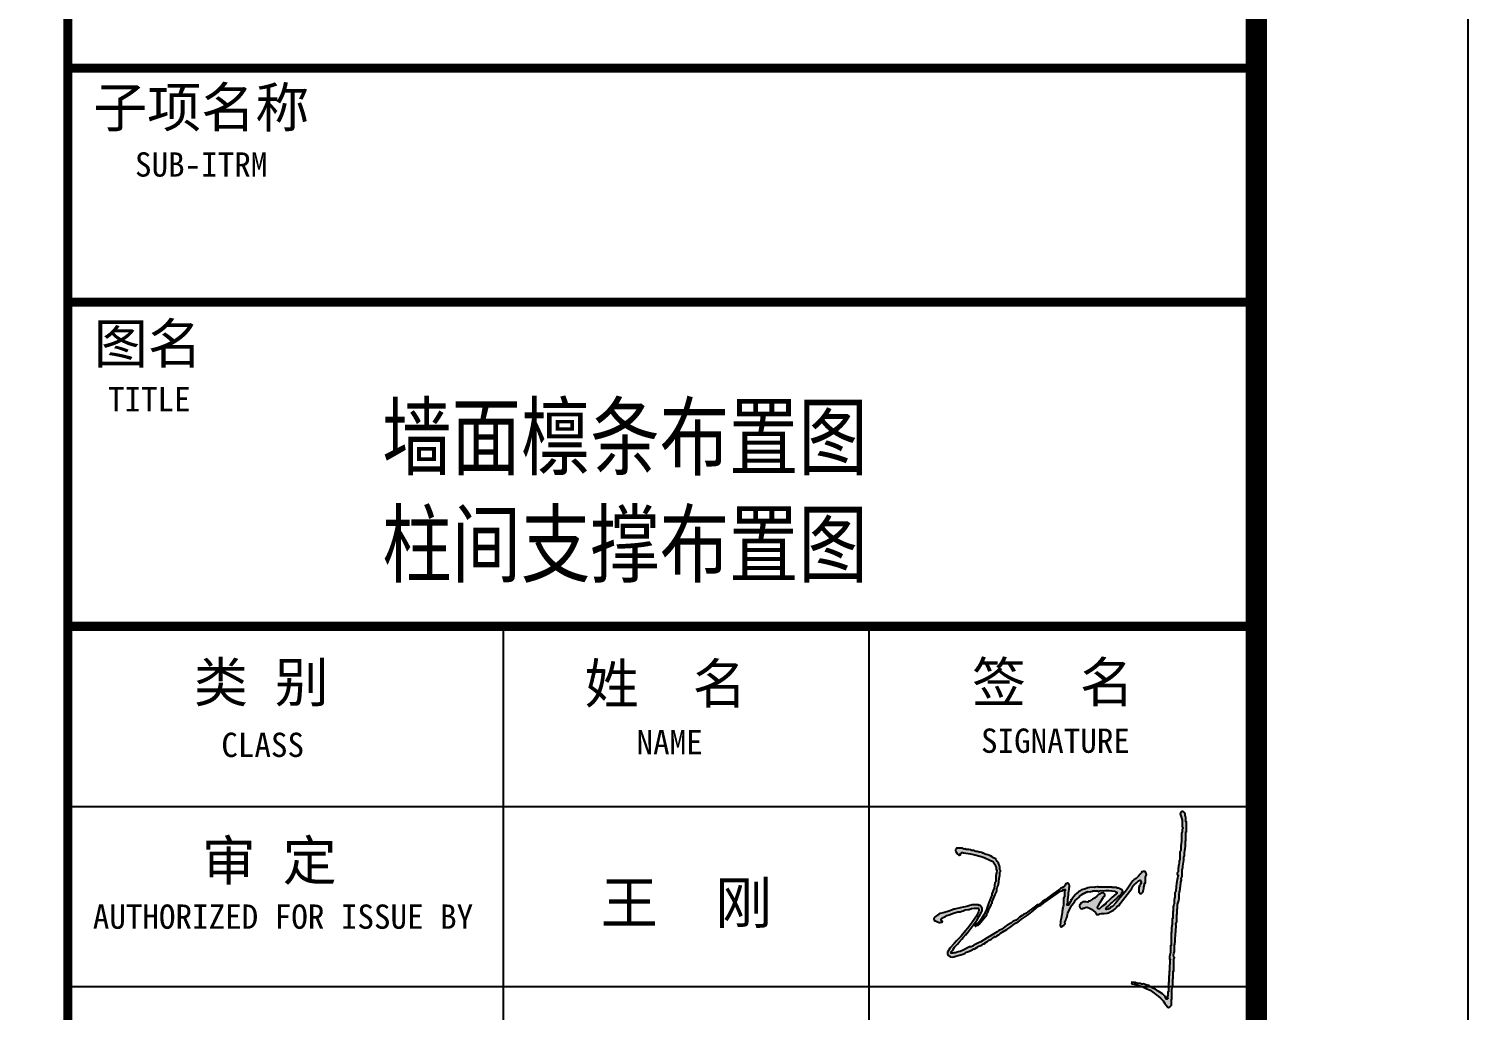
# Model space of a CAD drawing. Extents: x 32177600 to 32582346, y -189249 to 154687.
# Drawn here: x 32470949 to 32484537, y -159429 to -150162 of the extents above; entities that cross this region are included whole.
import ezdxf

# ---------------------------------------------------------------- set-up
doc = ezdxf.new("R2010")
doc.units = 0
doc.header["$LTSCALE"] = 1000
doc.header["$MEASUREMENT"] = 0
doc.layers.get('0').update_dxf_attribs({"linetype": 'CONTINUOUS'})
for name, color, linetype in [('PUB_TAB', 7, 'CONTINUOUS'), ('PUB_TEXT', 7, 'CONTINUOUS'), ('PUB_TITLE', 4, 'CONTINUOUS')]:
    doc.layers.add(name, color=color, linetype=linetype)
doc.styles.add('-宋体', font='', dxfattribs={"width": 0.8})
doc.styles.add('TQ', font='')
doc.styles.get('-宋体').set_extended_font_data('SimSun')
doc.styles.get('TQ').set_extended_font_data('SimSun')

# ---------------------------------------------------------------- blocks, each defined once
blk = doc.blocks.new('WG')
at = {"color": 247}
for points in [[(26645151, 433029), (26645155, 433027), (26645157, 433022), (26645155, 433018), (26645174, 433016), (26645183, 433014), (26645201, 433008), (26645241, 432996), (26645260, 432989), (26645299, 432972), (26645328, 432957), (26645342, 432948), (26645367, 432929), (26645384, 432917), (26645393, 432912), (26645409, 432899), (26645427, 432882), (26645435, 432873), (26645453, 432856), (26645467, 432831), (26645476, 432819), (26645495, 432797), (26645503, 432795), (26645509, 432796), (26645515, 432801), (26645521, 432807), (26645524, 432810), (26645530, 432816), (26645530, 432838), (26645530, 432850), (26645530, 432872), (26645532, 432872), (26645532, 432872), (26645534, 432872), (26645534, 432911), (26645534, 432930), (26645534, 432968), (26645537, 432981), (26645539, 432988), (26645542, 433001), (26645542, 433028), (26645542, 433041), (26645542, 433068), (26645544, 433068), (26645545, 433068), (26645547, 433068), (26645547, 433096), (26645547, 433111), (26645547, 433139), (26645548, 433139), (26645549, 433139), (26645551, 433139), (26645551, 433184), (26645551, 433206), (26645551, 433251), (26645557, 433257), (26645558, 433266), (26645553, 433272), (26645550, 433292), (26645551, 433304), (26645559, 433322), (26645559, 433349), (26645559, 433362), (26645559, 433389), (26645561, 433389), (26645562, 433389), (26645563, 433389), (26645563, 433394), (26645563, 433397), (26645563, 433402), (26645564, 433415), (26645565, 433422), (26645565, 433435), (26645569, 433488), (26645570, 433515), (26645574, 433568), (26645572, 433582), (26645573, 433590), (26645580, 433602), (26645580, 433632), (26645580, 433647), (26645580, 433677), (26645582, 433677), (26645582, 433677), (26645584, 433677), (26645584, 433697), (26645584, 433707), (26645584, 433727), (26645586, 433727), (26645587, 433727), (26645588, 433727), (26645588, 433743), (26645588, 433752), (26645588, 433768), (26645599, 433806), (26645602, 433825), (26645603, 433864), (26645606, 433884), (26645608, 433894), (26645611, 433914), (26645613, 433927), (26645614, 433934), (26645615, 433947), (26645619, 433967), (26645620, 433977), (26645624, 433997), (26645623, 434011), (26645624, 434019), (26645630, 434031), (26645630, 434056), (26645630, 434068), (26645630, 434093), (26645633, 434102), (26645635, 434106), (26645638, 434114), (26645638, 434136), (26645639, 434147), (26645645, 434168), (26645648, 434186), (26645648, 434196), (26645647, 434214), (26645653, 434228), (26645654, 434237), (26645653, 434252), (26645656, 434278), (26645658, 434292), (26645661, 434318), (26645662, 434325), (26645662, 434328), (26645663, 434335), (26645663, 434348), (26645663, 434355), (26645663, 434368), (26645665, 434368), (26645666, 434368), (26645667, 434368), (26645667, 434402), (26645667, 434418), (26645667, 434452), (26645669, 434452), (26645670, 434452), (26645672, 434452), (26645672, 434490), (26645672, 434509), (26645672, 434548), (26645670, 434548), (26645669, 434548), (26645667, 434548), (26645667, 434566), (26645667, 434575), (26645667, 434593), (26645664, 434598), (26645662, 434601), (26645659, 434606), (26645660, 434618), (26645658, 434624), (26645653, 434635), (26645645, 434642), (26645640, 434644), (26645630, 434646), (26645625, 434643), (26645623, 434642), (26645617, 434639), (26645614, 434630), (26645613, 434624), (26645615, 434614), (26645621, 434594), (26645624, 434584), (26645630, 434564), (26645630, 434539), (26645630, 434527), (26645630, 434502), (26645637, 434494), (26645637, 434485), (26645632, 434477), (26645632, 434462), (26645631, 434454), (26645626, 434439), (26645626, 434408), (26645626, 434392), (26645626, 434360), (26645622, 434345), (26645621, 434338), (26645617, 434323), (26645617, 434306), (26645617, 434298), (26645617, 434281), (26645614, 434274), (26645612, 434271), (26645609, 434264), (26645609, 434233), (26645609, 434217), (26645609, 434185), (26645604, 434176), (26645602, 434170), (26645603, 434160), (26645600, 434143), (26645598, 434135), (26645595, 434118), (26645594, 434114), (26645593, 434112), (26645592, 434108), (26645592, 434095), (26645592, 434089), (26645592, 434077), (26645585, 434067), (26645585, 434058), (26645590, 434048), (26645593, 434043), (26645593, 434039), (26645590, 434035), (26645587, 434015), (26645585, 434005), (26645582, 433985), (26645580, 433977), (26645579, 433973), (26645578, 433964), (26645575, 433941), (26645573, 433929), (26645570, 433906), (26645571, 433896), (26645570, 433889), (26645563, 433881), (26645563, 433862), (26645563, 433853), (26645563, 433835), (26645560, 433828), (26645558, 433825), (26645555, 433818), (26645555, 433802), (26645555, 433793), (26645555, 433777), (26645552, 433763), (26645550, 433757), (26645547, 433743), (26645547, 433727), (26645547, 433718), (26645547, 433702), (26645545, 433702), (26645544, 433702), (26645542, 433702), (26645542, 433675), (26645542, 433662), (26645542, 433635), (26645541, 433635), (26645540, 433635), (26645538, 433635), (26645538, 433613), (26645538, 433602), (26645538, 433581), (26645535, 433567), (26645533, 433561), (26645530, 433547), (26645530, 433529), (26645530, 433520), (26645530, 433502), (26645528, 433502), (26645527, 433502), (26645526, 433502), (26645526, 433453), (26645526, 433429), (26645526, 433381), (26645524, 433381), (26645523, 433381), (26645522, 433381), (26645522, 433354), (26645522, 433341), (26645522, 433314), (26645514, 433290), (26645512, 433277), (26645513, 433251), (26645517, 433250), (26645518, 433246), (26645515, 433243), (26645516, 433221), (26645516, 433211), (26645513, 433189), (26645513, 433169), (26645513, 433159), (26645513, 433139), (26645512, 433139), (26645511, 433139), (26645509, 433139), (26645509, 433121), (26645509, 433111), (26645509, 433093), (26645507, 433093), (26645507, 433093), (26645505, 433093), (26645505, 433068), (26645505, 433056), (26645505, 433031), (26645503, 433031), (26645502, 433031), (26645501, 433031), (26645501, 432996), (26645501, 432978), (26645501, 432943), (26645499, 432943), (26645498, 432943), (26645497, 432943), (26645497, 432926), (26645497, 432918), (26645497, 432901), (26645491, 432898), (26645490, 432889), (26645495, 432885), (26645495, 432879), (26645490, 432873), (26645484, 432874), (26645471, 432895), (26645463, 432905), (26645445, 432922), (26645419, 432940), (26645406, 432950), (26645380, 432968), (26645361, 432975), (26645351, 432980), (26645334, 432991), (26645324, 432999), (26645318, 433002), (26645305, 433006), (26645289, 433007), (26645281, 433010), (26645267, 433018), (26645258, 433015), (26645251, 433016), (26645242, 433022), (26645229, 433022), (26645222, 433022), (26645209, 433022), (26645188, 433030), (26645177, 433032), (26645155, 433033), (26645153, 433031), (26645152, 433030)], [(26643492, 434287), (26643490, 434279), (26643491, 434273), (26643496, 434266), (26643503, 434252), (26643508, 434246), (26643519, 434235), (26643523, 434234), (26643525, 434233), (26643529, 434233), (26643532, 434236), (26643535, 434236), (26643538, 434235), (26643536, 434242), (26643538, 434248), (26643544, 434252), (26643551, 434258), (26643559, 434258), (26643567, 434254), (26643611, 434249), (26643632, 434246), (26643675, 434237), (26643733, 434221), (26643762, 434211), (26643817, 434187), (26643837, 434177), (26643847, 434169), (26643861, 434152), (26643865, 434139), (26643868, 434133), (26643875, 434123), (26643875, 434107), (26643876, 434100), (26643880, 434085), (26643877, 434065), (26643876, 434055), (26643873, 434035), (26643872, 434028), (26643872, 434025), (26643871, 434018), (26643871, 434005), (26643871, 433998), (26643871, 433985), (26643868, 433980), (26643866, 433977), (26643863, 433972), (26643861, 433952), (26643859, 433942), (26643855, 433922), (26643848, 433900), (26643844, 433889), (26643834, 433868), (26643834, 433856), (26643833, 433850), (26643827, 433839), (26643808, 433792), (26643800, 433768), (26643784, 433720), (26643769, 433687), (26643760, 433670), (26643740, 433639), (26643727, 433618), (26643719, 433607), (26643702, 433589), (26643694, 433588), (26643687, 433581), (26643688, 433572), (26643682, 433573), (26643678, 433571), (26643675, 433566), (26643676, 433562), (26643680, 433560), (26643684, 433562), (26643688, 433566), (26643690, 433568), (26643694, 433572), (26643703, 433572), (26643709, 433574), (26643715, 433581), (26643744, 433616), (26643759, 433634), (26643788, 433670), (26643787, 433679), (26643790, 433685), (26643796, 433691), (26643807, 433720), (26643813, 433733), (26643827, 433760), (26643829, 433769), (26643831, 433774), (26643838, 433781), (26643838, 433795), (26643839, 433802), (26643846, 433814), (26643859, 433846), (26643865, 433862), (26643880, 433893), (26643883, 433915), (26643886, 433926), (26643894, 433947), (26643899, 433979), (26643902, 433995), (26643907, 434027), (26643910, 434045), (26643910, 434054), (26643909, 434073), (26643915, 434078), (26643916, 434087), (26643911, 434093), (26643909, 434119), (26643906, 434132), (26643896, 434156), (26643890, 434168), (26643886, 434174), (26643877, 434185), (26643875, 434190), (26643873, 434192), (26643871, 434198), (26643857, 434203), (26643850, 434207), (26643838, 434216), (26643821, 434225), (26643813, 434229), (26643796, 434237), (26643781, 434240), (26643773, 434242), (26643759, 434250), (26643751, 434251), (26643747, 434253), (26643742, 434258), (26643724, 434260), (26643714, 434262), (26643696, 434266), (26643684, 434269), (26643678, 434271), (26643667, 434277), (26643654, 434276), (26643646, 434277), (26643634, 434283), (26643617, 434286), (26643609, 434287), (26643592, 434285), (26643587, 434288), (26643585, 434290), (26643580, 434293), (26643572, 434290), (26643565, 434292), (26643559, 434298), (26643536, 434298), (26643525, 434298), (26643502, 434298), (26643498, 434293), (26643496, 434291)], [(26643288, 433637), (26643288, 433628), (26643289, 433623), (26643292, 433614), (26643304, 433612), (26643310, 433610), (26643321, 433604), (26643337, 433598), (26643346, 433597), (26643363, 433599), (26643367, 433601), (26643368, 433607), (26643365, 433610), (26643359, 433614), (26643356, 433619), (26643357, 433627), (26643359, 433631), (26643361, 433634), (26643363, 433639), (26643368, 433638), (26643373, 433640), (26643375, 433645), (26643389, 433650), (26643396, 433653), (26643409, 433662), (26643431, 433668), (26643442, 433673), (26643463, 433683), (26643483, 433687), (26643493, 433690), (26643513, 433697), (26643528, 433697), (26643536, 433698), (26643550, 433704), (26643564, 433707), (26643571, 433710), (26643584, 433718), (26643607, 433719), (26643620, 433721), (26643642, 433729), (26643667, 433732), (26643680, 433733), (26643705, 433731), (26643711, 433719), (26643712, 433710), (26643707, 433697), (26643686, 433655), (26643674, 433634), (26643646, 433595), (26643608, 433543), (26643587, 433517), (26643544, 433468), (26643501, 433423), (26643480, 433400), (26643438, 433354), (26643429, 433340), (26643425, 433333), (26643417, 433318), (26643415, 433305), (26643416, 433297), (26643421, 433285), (26643427, 433286), (26643431, 433284), (26643434, 433279), (26643438, 433278), (26643440, 433276), (26643442, 433272), (26643464, 433271), (26643475, 433273), (26643496, 433279), (26643526, 433288), (26643541, 433292), (26643571, 433302), (26643582, 433307), (26643587, 433310), (26643596, 433316), (26643624, 433327), (26643637, 433333), (26643663, 433347), (26643669, 433345), (26643674, 433347), (26643677, 433352), (26643692, 433360), (26643699, 433364), (26643713, 433374), (26643731, 433379), (26643741, 433384), (26643755, 433397), (26643761, 433396), (26643767, 433398), (26643771, 433404), (26643787, 433413), (26643795, 433419), (26643809, 433431), (26643823, 433435), (26643831, 433439), (26643842, 433449), (26643851, 433454), (26643855, 433457), (26643861, 433464), (26643870, 433463), (26643876, 433466), (26643882, 433472), (26643896, 433480), (26643904, 433485), (26643917, 433495), (26643976, 433530), (26644004, 433550), (26644059, 433591), (26644082, 433604), (26644093, 433611), (26644113, 433629), (26644180, 433674), (26644213, 433698), (26644276, 433750), (26644297, 433761), (26644307, 433768), (26644326, 433783), (26644389, 433827), (26644421, 433849), (26644484, 433893), (26644495, 433896), (26644501, 433900), (26644507, 433910), (26644514, 433910), (26644518, 433910), (26644526, 433910), (26644528, 433906), (26644526, 433899), (26644521, 433897), (26644521, 433877), (26644521, 433867), (26644521, 433847), (26644512, 433824), (26644510, 433810), (26644511, 433785), (26644511, 433761), (26644509, 433749), (26644503, 433727), (26644500, 433713), (26644499, 433707), (26644498, 433693), (26644495, 433670), (26644493, 433658), (26644490, 433635), (26644484, 433610), (26644481, 433598), (26644478, 433572), (26644480, 433568), (26644482, 433565), (26644484, 433560), (26644491, 433557), (26644497, 433559), (26644503, 433564), (26644513, 433570), (26644517, 433574), (26644526, 433583), (26644524, 433597), (26644526, 433605), (26644532, 433618), (26644537, 433632), (26644539, 433638), (26644544, 433652), (26644549, 433674), (26644553, 433685), (26644561, 433706), (26644580, 433742), (26644591, 433760), (26644615, 433793), (26644617, 433796), (26644618, 433798), (26644619, 433802), (26644640, 433822), (26644651, 433833), (26644671, 433854), (26644677, 433855), (26644680, 433857), (26644684, 433862), (26644701, 433870), (26644709, 433875), (26644726, 433883), (26644731, 433882), (26644735, 433884), (26644738, 433889), (26644758, 433888), (26644768, 433889), (26644788, 433893), (26644788, 433895), (26644788, 433896), (26644788, 433897), (26644806, 433897), (26644816, 433897), (26644834, 433897), (26644839, 433891), (26644848, 433890), (26644855, 433895), (26644911, 433898), (26644940, 433898), (26644996, 433893), (26645002, 433888), (26645006, 433886), (26645013, 433885), (26645015, 433878), (26645013, 433872), (26645007, 433868), (26644968, 433832), (26644948, 433815), (26644909, 433779), (26644909, 433776), (26644909, 433775), (26644909, 433772), (26644884, 433757), (26644872, 433748), (26644851, 433727), (26644844, 433725), (26644839, 433726), (26644834, 433731), (26644831, 433738), (26644833, 433744), (26644838, 433750), (26644858, 433785), (26644868, 433802), (26644888, 433837), (26644893, 433842), (26644896, 433845), (26644901, 433850), (26644902, 433859), (26644901, 433864), (26644896, 433872), (26644888, 433877), (26644881, 433878), (26644871, 433875), (26644864, 433873), (26644860, 433871), (26644855, 433866), (26644844, 433861), (26644839, 433857), (26644830, 433850), (26644802, 433827), (26644786, 433817), (26644755, 433800), (26644748, 433798), (26644745, 433795), (26644742, 433789), (26644723, 433792), (26644712, 433793), (26644692, 433791), (26644681, 433783), (26644676, 433778), (26644667, 433768), (26644663, 433757), (26644662, 433750), (26644665, 433739), (26644670, 433731), (26644675, 433728), (26644684, 433727), (26644698, 433731), (26644704, 433733), (26644717, 433739), (26644732, 433741), (26644741, 433739), (26644755, 433733), (26644780, 433719), (26644792, 433711), (26644813, 433691), (26644817, 433684), (26644819, 433680), (26644821, 433672), (26644835, 433671), (26644843, 433673), (26644855, 433679), (26644871, 433682), (26644880, 433682), (26644896, 433681), (26644922, 433685), (26644935, 433689), (26644959, 433700), (26644983, 433713), (26644994, 433722), (26645013, 433741), (26645013, 433746), (26645014, 433748), (26645017, 433752), (26645031, 433757), (26645038, 433762), (26645047, 433775), (26645090, 433832), (26645112, 433860), (26645155, 433918), (26645169, 433942), (26645178, 433954), (26645199, 433972), (26645212, 433984), (26645219, 433989), (26645234, 433997), (26645237, 433995), (26645239, 433994), (26645242, 433993), (26645244, 433978), (26645243, 433970), (26645236, 433956), (26645233, 433950), (26645230, 433948), (26645226, 433943), (26645229, 433939), (26645227, 433933), (26645222, 433931), (26645222, 433912), (26645222, 433902), (26645222, 433883), (26645226, 433879), (26645228, 433877), (26645232, 433872), (26645240, 433870), (26645246, 433871), (26645253, 433877), (26645258, 433880), (26645260, 433883), (26645263, 433889), (26645264, 433894), (26645264, 433897), (26645265, 433902), (26645269, 433922), (26645270, 433932), (26645274, 433952), (26645274, 433961), (26645277, 433967), (26645284, 433972), (26645284, 433994), (26645284, 434005), (26645284, 434027), (26645291, 434040), (26645293, 434049), (26645292, 434064), (26645287, 434067), (26645285, 434071), (26645284, 434077), (26645276, 434079), (26645272, 434080), (26645263, 434079), (26645256, 434077), (26645253, 434075), (26645247, 434073), (26645248, 434067), (26645245, 434063), (26645240, 434060), (26645238, 434057), (26645237, 434055), (26645236, 434052), (26645220, 434036), (26645212, 434028), (26645197, 434012), (26645174, 433999), (26645164, 433989), (26645149, 433968), (26645112, 433913), (26645092, 433886), (26645049, 433835), (26645019, 433800), (26645004, 433782), (26644974, 433747), (26644963, 433744), (26644958, 433741), (26644951, 433733), (26644938, 433727), (26644931, 433724), (26644917, 433720), (26644915, 433723), (26644912, 433724), (26644909, 433722), (26644913, 433734), (26644917, 433740), (26644928, 433747), (26644930, 433747), (26644932, 433747), (26644934, 433750), (26644959, 433775), (26644971, 433787), (26644996, 433812), (26645000, 433814), (26645002, 433815), (26645005, 433816), (26645027, 433839), (26645039, 433850), (26645061, 433872), (26645061, 433877), (26645063, 433880), (26645067, 433881), (26645070, 433890), (26645069, 433896), (26645063, 433904), (26645050, 433911), (26645043, 433915), (26645030, 433922), (26645023, 433920), (26645018, 433921), (26645013, 433927), (26644996, 433927), (26644988, 433927), (26644971, 433927), (26644971, 433928), (26644971, 433929), (26644971, 433931), (26644918, 433931), (26644891, 433931), (26644838, 433931), (26644837, 433934), (26644832, 433935), (26644830, 433933), (26644810, 433930), (26644800, 433929), (26644780, 433931), (26644755, 433926), (26644742, 433923), (26644717, 433916), (26644694, 433910), (26644682, 433905), (26644661, 433893), (26644657, 433890), (26644655, 433889), (26644651, 433887), (26644633, 433870), (26644624, 433861), (26644607, 433843), (26644598, 433829), (26644592, 433822), (26644580, 433810), (26644582, 433804), (26644580, 433799), (26644576, 433795), (26644568, 433781), (26644564, 433774), (26644557, 433760), (26644553, 433760), (26644551, 433760), (26644546, 433760), (26644544, 433766), (26644545, 433772), (26644551, 433777), (26644551, 433793), (26644551, 433802), (26644551, 433818), (26644554, 433832), (26644556, 433838), (26644559, 433852), (26644559, 433862), (26644559, 433868), (26644559, 433879), (26644560, 433885), (26644560, 433887), (26644561, 433893), (26644563, 433911), (26644565, 433920), (26644567, 433937), (26644567, 433948), (26644565, 433954), (26644559, 433962), (26644554, 433967), (26644549, 433968), (26644542, 433966), (26644540, 433964), (26644537, 433963), (26644534, 433964), (26644527, 433948), (26644521, 433941), (26644507, 433931), (26644490, 433922), (26644481, 433917), (26644467, 433904), (26644414, 433869), (26644389, 433850), (26644338, 433812), (26644314, 433796), (26644302, 433787), (26644280, 433768), (26644265, 433764), (26644258, 433760), (26644246, 433750), (26644209, 433723), (26644190, 433709), (26644155, 433681), (26644140, 433676), (26644133, 433672), (26644121, 433662), (26644097, 433646), (26644085, 433637), (26644063, 433618), (26644044, 433612), (26644034, 433606), (26644019, 433593), (26643980, 433571), (26643961, 433558), (26643925, 433531), (26643907, 433524), (26643899, 433520), (26643884, 433508), (26643822, 433471), (26643791, 433453), (26643730, 433416), (26643703, 433403), (26643690, 433396), (26643663, 433383), (26643654, 433375), (26643649, 433372), (26643638, 433368), (26643624, 433368), (26643616, 433365), (26643605, 433358), (26643577, 433342), (26643563, 433335), (26643534, 433322), (26643516, 433321), (26643507, 433318), (26643492, 433310), (26643475, 433310), (26643467, 433309), (26643450, 433306), (26643448, 433313), (26643450, 433318), (26643454, 433324), (26643468, 433338), (26643473, 433347), (26643482, 433364), (26643500, 433382), (26643509, 433392), (26643527, 433410), (26643551, 433441), (26643563, 433456), (26643590, 433485), (26643592, 433485), (26643594, 433485), (26643596, 433485), (26643595, 433490), (26643597, 433495), (26643602, 433497), (26643640, 433547), (26643659, 433572), (26643696, 433622), (26643715, 433656), (26643724, 433672), (26643742, 433706), (26643744, 433722), (26643743, 433730), (26643738, 433745), (26643732, 433751), (26643729, 433754), (26643723, 433760), (26643718, 433757), (26643712, 433759), (26643709, 433764), (26643685, 433764), (26643674, 433764), (26643650, 433764), (26643616, 433753), (26643598, 433749), (26643563, 433741), (26643536, 433735), (26643523, 433731), (26643496, 433725), (26643482, 433724), (26643475, 433722), (26643463, 433716), (26643429, 433703), (26643411, 433697), (26643375, 433689), (26643348, 433683), (26643334, 433676), (26643311, 433660), (26643302, 433651), (26643297, 433646)]]:
    blk.add_lwpolyline(points, close=True, dxfattribs=at)
blk = doc.blocks.new('tk')
h = blk.add_hatch(color=247)
h.paths.add_polyline_path([(31013033.6, -78032.2), (31013024.6, -78029.8), (31013018.5, -78028.5), (31013015.5, -78027.5), (31013010, -78024.6), (31013003.2, -78025.2), (31012999.4, -78024.5), (31012993.3, -78021.5), (31012985.1, -78019.8), (31012980.8, -78019.6), (31012972.5, -78020.4), (31012970, -78018.8), (31012968.7, -78017.9), (31012966.2, -78016.3), (31012962.3, -78017.9), (31012958.8, -78017.2), (31012955.8, -78014.2), (31012944.5, -78014.2), (31012938.9, -78014.2), (31012927.7, -78014.2), (31012925.6, -78016.3), (31012924.5, -78017.3), (31012922.5, -78019.4), (31012921.3, -78023.5), (31012921.9, -78026.5), (31012924.5, -78029.8), (31012927.9, -78036.8), (31012930.4, -78040.1), (31012936, -78045.4), (31012938, -78046.2), (31012939.1, -78046.4), (31012941.2, -78046.5), (31012942.3, -78045.2), (31012943.8, -78044.8), (31012945.4, -78045.4), (31012944.5, -78042), (31012945.6, -78039.1), (31012948.5, -78037.1), (31012952, -78034.1), (31012956, -78033.7), (31012960, -78036.1), (31012981.8, -78038.4), (31012992.6, -78040.1), (31013014.1, -78044.4), (31013043, -78052.6), (31013057.3, -78057.7), (31013085, -78069.4), (31013095, -78074.5), (31013099.8, -78078.4), (31013106.9, -78087.1), (31013109.1, -78093.3), (31013110.6, -78096.3), (31013114.2, -78101.7), (31013114.1, -78109.3), (31013114.5, -78113.1), (31013116.3, -78120.5), (31013115, -78130.5), (31013114.4, -78135.5), (31013113.1, -78145.5), (31013112.7, -78148.8), (31013112.5, -78150.5), (31013112.1, -78153.8), (31013112.1, -78160.5), (31013112.1, -78163.8), (31013112.1, -78170.5), (31013110.4, -78173), (31013109.6, -78174.2), (31013107.9, -78176.7), (31013107, -78186.8), (31013106.2, -78191.9), (31013103.7, -78201.7), (31013100.4, -78212.8), (31013098.3, -78218.3), (31013093.3, -78228.8), (31013093.6, -78234.8), (31013092.9, -78238.1), (31013090.2, -78243.4), (31013080.7, -78266.9), (31013076.3, -78278.8), (31013068.3, -78302.8), (31013060.8, -78319.7), (31013056.4, -78327.9), (31013046.4, -78343.4), (31013040, -78354.2), (31013036.2, -78359.3), (31013027.7, -78368.4), (31013023.3, -78368.8), (31013020.2, -78372.3), (31013020.4, -78376.8), (31013017.6, -78376.3), (31013015.4, -78377.4), (31013014.1, -78379.9), (31013014.5, -78381.7), (31013016.6, -78382.8), (31013018.3, -78382), (31013020.4, -78379.9), (31013021.4, -78378.9), (31013023.5, -78376.8), (31013028, -78377), (31013030.9, -78375.9), (31013033.9, -78372.6), (31013048.7, -78354.8), (31013056, -78345.8), (31013070.4, -78327.8), (31013070.1, -78323.3), (31013071.3, -78320.4), (31013074.6, -78317.4), (31013079.8, -78303.2), (31013082.9, -78296.2), (31013090.2, -78283), (31013090.9, -78278.4), (31013092.2, -78275.9), (31013095.4, -78272.6), (31013095.2, -78265.7), (31013096.2, -78261.9), (31013099.6, -78255.9), (31013105.8, -78239.9), (31013109.1, -78231.9), (31013116.3, -78216.3), (31013118.2, -78205.3), (31013119.7, -78199.8), (31013123.5, -78189.2), (31013126, -78173.4), (31013127.3, -78165.5), (31013129.8, -78149.6), (31013131.4, -78140.6), (31013131.7, -78135.9), (31013130.8, -78126.7), (31013134, -78124), (31013134.5, -78119.6), (31013131.9, -78116.3), (31013131, -78103.5), (31013129.5, -78096.9), (31013124.6, -78085), (31013121.6, -78078.8), (31013119.7, -78075.7), (31013115.2, -78070.5), (31013113.8, -78068), (31013113.2, -78066.8), (31013112.1, -78064.2), (31013104.9, -78061.5), (31013101.4, -78059.5), (31013095.4, -78054.8), (31013087.1, -78050.7), (31013082.9, -78048.6), (31013074.6, -78044.4), (31013066.8, -78043.1), (31013062.9, -78041.8), (31013055.8, -78038.2), (31013052.1, -78037.5), (31013050.2, -78036.5), (31013047.5, -78034), (31013038.2, -78033)])
h.paths.add_polyline_path([(31013019.1, -78280.9), (31013013.3, -78280.9), (31013001.6, -78280.9), (31012984.4, -78286.3), (31012975.6, -78288.6), (31012957.9, -78292.4), (31012944.5, -78295.7), (31012937.9, -78297.4), (31012924.5, -78300.7), (31012917.7, -78301), (31012914.1, -78301.9), (31012907.9, -78304.9), (31012890.8, -78311.6), (31012882, -78314.3), (31012864.1, -78318.4), (31012850.3, -78321.6), (31012843.3, -78324.8), (31012831.8, -78333), (31012827.2, -78337.6), (31012824.9, -78339.9), (31012820.4, -78344.5), (31012820.5, -78349.1), (31012820.9, -78351.5), (31012822.4, -78355.9), (31012828.6, -78356.9), (31012831.7, -78358), (31012837, -78361.1), (31012845, -78363.8), (31012849.6, -78364.3), (31012857.9, -78363.2), (31012859.8, -78362.3), (31012860.3, -78359.6), (31012858.9, -78358), (31012855.9, -78355.8), (31012854.7, -78353.4), (31012854.7, -78349.7), (31012856.1, -78347.3), (31012856.8, -78346), (31012857.9, -78343.4), (31012860.6, -78343.9), (31012862.8, -78342.8), (31012864.1, -78340.3), (31012871.2, -78338), (31012874.7, -78336.3), (31012880.8, -78332), (31012891.9, -78328.8), (31012897.5, -78326.7), (31012907.9, -78321.5), (31012918.1, -78319.4), (31012923.1, -78317.9), (31012932.9, -78314.3), (31012940.5, -78314.5), (31012944.5, -78313.8), (31012951.6, -78311.1), (31012958.7, -78309.3), (31012962.2, -78307.7), (31012968.3, -78303.8), (31012980.2, -78303.7), (31012986.3, -78302.6), (31012997.5, -78298.6), (31013009.9, -78296.9), (31013016.3, -78296.7), (31013028.7, -78297.6), (31013032, -78303.4), (31013032.3, -78308.1), (31013029.8, -78314.3), (31013019.6, -78335.7), (31013013.4, -78346), (31012999.6, -78365.3), (31012980.3, -78391.6), (31012970.1, -78404.4), (31012948.5, -78428.9), (31012927.1, -78451.7), (31012916.5, -78463.1), (31012895.4, -78486.2), (31012891, -78493.1), (31012888.9, -78496.7), (31012884.9, -78503.9), (31012883.9, -78510.5), (31012884.3, -78514.4), (31012887, -78520.6), (31012889.8, -78520.1), (31012892, -78521.2), (31012893.3, -78523.7), (31012895.3, -78524.1), (31012896.5, -78524.9), (31012897.5, -78526.8), (31012908.3, -78527.4), (31012914.1, -78526.7), (31012924.5, -78523.7), (31012939.6, -78519.1), (31012947.1, -78516.9), (31012962.1, -78512.2), (31012967.2, -78509.6), (31012969.7, -78508.1), (31012974.6, -78504.9), (31012988.3, -78499.7), (31012995.1, -78496.5), (31013007.9, -78489.3), (31013010.8, -78490.3), (31013013.3, -78489.6), (31013015.2, -78487.2), (31013022.6, -78483.2), (31013026.2, -78480.9), (31013032.9, -78475.8), (31013042.2, -78473.6), (31013046.9, -78470.9), (31013053.7, -78464.3), (31013057.2, -78465.2), (31013060, -78464.1), (31013062.1, -78461.2), (31013070, -78456.4), (31013073.8, -78453.7), (31013080.8, -78447.6), (31013088.2, -78445.4), (31013091.8, -78443.4), (31013097.5, -78438.2), (31013101.7, -78436.1), (31013103.8, -78434.5), (31013106.9, -78430.9), (31013111.4, -78431.3), (31013114.3, -78430.1), (31013117.3, -78426.8), (31013124.7, -78422.7), (31013128.3, -78420.4), (31013135, -78415.3), (31013164.4, -78397.9), (31013178.7, -78388.2), (31013205.9, -78367.4), (31013217.4, -78361.1), (31013223, -78357.2), (31013232.9, -78348.6), (31013266.5, -78325.9), (31013282.8, -78313.8), (31013314.2, -78288.2), (31013324.8, -78282.5), (31013329.9, -78279.1), (31013339.2, -78271.5), (31013371, -78249.7), (31013386.9, -78238.6), (31013418.4, -78216.3), (31013424, -78215.2), (31013427.1, -78212.9), (31013429.9, -78208), (31013433.6, -78208), (31013435.5, -78208), (31013439.2, -78208), (31013440.7, -78210.2), (31013439.6, -78213.3), (31013437.2, -78214.2), (31013437.2, -78224.2), (31013437.2, -78229.2), (31013437.2, -78239.2), (31013432.7, -78251.1), (31013431.5, -78257.8), (31013431.9, -78270.5), (31013432, -78282.3), (31013431.2, -78288.4), (31013427.8, -78299.7), (31013426.4, -78306.2), (31013425.9, -78309.6), (31013425.7, -78316.3), (31013424, -78328), (31013423.2, -78333.8), (31013421.5, -78345.5), (31013418.5, -78357.9), (31013417.2, -78364.2), (31013415.3, -78376.8), (31013416.7, -78379.2), (31013417.3, -78380.4), (31013418.4, -78383), (31013422, -78384.4), (31013425.1, -78383.7), (31013427.8, -78380.9), (31013432.8, -78377.8), (31013435.1, -78375.8), (31013439.2, -78371.6), (31013438.6, -78364.4), (31013439.3, -78360.3), (31013442.4, -78353.8), (31013444.9, -78347.2), (31013446.1, -78343.8), (31013448.6, -78337.2), (31013451.2, -78326.1), (31013452.8, -78320.7), (31013457, -78310.1), (31013466.5, -78291.8), (31013472, -78283), (31013484, -78266.3), (31013485.2, -78264.9), (31013485.6, -78264), (31013486.1, -78262.2), (31013496.5, -78251.7), (31013501.8, -78246.5), (31013512.2, -78236.1), (31013515.1, -78235.3), (31013516.6, -78234.3), (31013518.4, -78231.9), (31013526.8, -78227.8), (31013530.9, -78225.7), (31013539.3, -78221.5), (31013542, -78221.9), (31013544.1, -78220.8), (31013545.5, -78218.4), (31013555.5, -78218.8), (31013560.7, -78218.4), (31013570.5, -78216.3), (31013570.5, -78215.5), (31013570.5, -78215.1), (31013570.5, -78214.2), (31013579.7, -78214.2), (31013584.3, -78214.2), (31013593.4, -78214.2), (31013596.2, -78217.4), (31013600.6, -78217.9), (31013603.9, -78215.3), (31013632.2, -78214), (31013646.4, -78214.2), (31013674.7, -78216.3), (31013677.5, -78218.8), (31013679.4, -78219.8), (31013683, -78220.5), (31013683.9, -78223.9), (31013682.8, -78226.8), (31013679.9, -78228.8), (31013660.3, -78246.7), (31013650.5, -78255.7), (31013631, -78273.6), (31013631, -78274.9), (31013631, -78275.5), (31013631, -78276.7), (31013618.3, -78284.5), (31013612.3, -78289.2), (31013601.8, -78299.7), (31013598.4, -78300.3), (31013596.1, -78299.8), (31013593.4, -78297.6), (31013592.1, -78294), (31013592.8, -78290.9), (31013595.5, -78288.2), (31013605.4, -78270.7), (31013610.4, -78261.9), (31013620.5, -78244.4), (31013623, -78241.9), (31013624.3, -78240.7), (31013626.8, -78238.2), (31013627.5, -78233.6), (31013626.9, -78230.8), (31013624.7, -78226.7), (31013620.3, -78224.3), (31013616.9, -78224), (31013612.2, -78225.7), (31013608.5, -78226.3), (31013606.6, -78227.3), (31013603.9, -78229.9), (31013598.5, -78232.6), (31013595.9, -78234.3), (31013591.4, -78238.2), (31013577.3, -78249.5), (31013569.7, -78254.6), (31013553.9, -78263.2), (31013550.7, -78264), (31013548.9, -78265.4), (31013547.6, -78268.4), (31013537.7, -78266.8), (31013532.6, -78266.6), (31013522.6, -78267.4), (31013517.1, -78271.4), (31013514.6, -78273.8), (31013510.1, -78278.8), (31013507.8, -78284.2), (31013507.6, -78287.8), (31013509, -78293.4), (31013511.3, -78297.3), (31013514, -78299.1), (31013518.4, -78299.7), (31013525.3, -78297.7), (31013528.6, -78296.4), (31013535.1, -78293.4), (31013542.7, -78292.6), (31013547, -78293.3), (31013553.9, -78296.5), (31013566.4, -78303.4), (31013572.4, -78307.7), (31013583, -78317.4), (31013585.1, -78320.9), (31013586, -78322.8), (31013587.2, -78326.8), (31013594, -78327.3), (31013597.8, -78326.6), (31013603.9, -78323.6), (31013612, -78322), (31013616.4, -78321.8), (31013624.7, -78322.6), (31013637.6, -78320.4), (31013644, -78318.4), (31013656, -78313.2), (31013667.7, -78306.2), (31013673.3, -78302), (31013683, -78292.4), (31013683.2, -78290.1), (31013683.7, -78288.9), (31013685.1, -78287.2), (31013692.1, -78284.5), (31013695.5, -78281.8), (31013699.7, -78275.7), (31013720, -78249.2), (31013720, -78222.8), (31013700.8, -78245.5), (31013685.8, -78263.1), (31013678.3, -78271.8), (31013663.3, -78289.3), (31013658.1, -78291), (31013655.6, -78292.6), (31013651.8, -78296.5), (31013645.4, -78299.6), (31013642, -78300.9), (31013635.1, -78302.8), (31013634, -78301.5), (31013632.5, -78301.1), (31013631, -78301.8), (31013632.9, -78295.8), (31013635.2, -78292.8), (31013640.3, -78289.3), (31013641.6, -78289.6), (31013642.7, -78289.3), (31013643.5, -78288.2), (31013656, -78275.7), (31013662.2, -78269.5), (31013674.7, -78257), (31013676.4, -78256.1), (31013677.2, -78255.7), (31013678.9, -78254.9), (31013690.1, -78243.6), (31013695.8, -78238), (31013707, -78226.7), (31013707.1, -78224.7), (31013708.1, -78223.2), (31013710.1, -78222.6), (31013711.4, -78218.1), (31013710.8, -78214.9), (31013708.1, -78211.1), (31013701.4, -78207.3), (31013698.1, -78205.4), (31013691.4, -78201.7), (31013688.2, -78203), (31013685.2, -78202.3), (31013683, -78199.6), (31013674.7, -78199.6), (31013670.5, -78199.6), (31013662.2, -78199.6), (31013662.2, -78198.8), (31013662.2, -78198.4), (31013662.2, -78197.6), (31013635.5, -78197.6), (31013622.2, -78197.6), (31013595.5, -78197.6), (31013594.9, -78196), (31013592.6, -78195.4), (31013591.4, -78196.5), (31013581.5, -78198.1), (31013576.3, -78198.4), (31013566.4, -78197.6), (31013553.8, -78200.1), (31013547.5, -78201.6), (31013535.1, -78204.9), (31013523.4, -78208.1), (31013517.6, -78210.4), (31013507, -78216.3), (31013505.1, -78217.9), (31013504, -78218.6), (31013501.8, -78219.4), (31013493, -78228.2), (31013488.6, -78232.6), (31013479.9, -78241.3), (31013475.3, -78248.6), (31013472.5, -78252), (31013466.3, -78258), (31013467.3, -78260.9), (31013466.6, -78263.4), (31013464.2, -78265.3), (31013460.5, -78272.4), (31013458.6, -78275.9), (31013454.9, -78283), (31013452.8, -78283), (31013451.7, -78283), (31013449.7, -78283), (31013448.4, -78279.8), (31013449.1, -78276.9), (31013451.7, -78274.7), (31013451.7, -78266.3), (31013451.7, -78262.2), (31013451.7, -78253.8), (31013453.4, -78247.2), (31013454.2, -78243.8), (31013455.9, -78237.2), (31013455.9, -78231.7), (31013455.9, -78229), (31013455.9, -78223.6), (31013456.3, -78220.7), (31013456.5, -78219.2), (31013457, -78216.3), (31013458.2, -78207.6), (31013458.8, -78203.2), (31013460.1, -78194.4), (31013460, -78189.2), (31013459.1, -78186.2), (31013455.9, -78181.9), (31013453.3, -78179.7), (31013450.9, -78179.1), (31013447.6, -78179.9), (31013446.5, -78181.2), (31013445, -78181.5), (31013443.4, -78180.9), (31013440, -78188.8), (31013436.9, -78192.6), (31013429.9, -78197.6), (31013421.3, -78201.9), (31013417.2, -78204.7), (31013410.1, -78211.1), (31013383.7, -78228.6), (31013370.7, -78237.8), (31013345.5, -78257), (31013333.4, -78265.2), (31013327.6, -78269.6), (31013316.3, -78278.8), (31013309, -78281), (31013305.3, -78283.1), (31013299.6, -78288.2), (31013280.9, -78301.4), (31013271.7, -78308.3), (31013253.8, -78322.6), (31013246.4, -78324.8), (31013242.8, -78326.8), (31013237.1, -78332), (31013224.9, -78340), (31013219.1, -78344.4), (31013207.9, -78353.8), (31013198.4, -78357.1), (31013193.7, -78359.8), (31013186.1, -78366.4), (31013166.4, -78377.4), (31013157, -78383.8), (31013139.2, -78397.6), (31013130.2, -78400.8), (31013125.8, -78403.2), (31013118.3, -78409.1), (31013087.5, -78427.4), (31013072.1, -78436.6), (31013041.2, -78454.9), (31013027.9, -78461.6), (31013021.2, -78464.9), (31013007.9, -78471.6), (31013003.4, -78475.2), (31013000.8, -78476.7), (31012995.4, -78478.9), (31012988.4, -78479.2), (31012984.6, -78480.4), (31012978.7, -78484.1), (31012964.9, -78491.8), (31012957.8, -78495.4), (31012943.3, -78501.8), (31012934.6, -78502.4), (31012930, -78503.8), (31012922.5, -78508.1), (31012914.1, -78507.9), (31012909.8, -78508.3), (31012901.6, -78510.1), (31012900.7, -78506.4), (31012901.3, -78503.7), (31012903.7, -78500.8), (31012910.3, -78493.7), (31012913.1, -78489.6), (31012917.2, -78481), (31012926.4, -78471.8), (31012931, -78467.2), (31012940.2, -78458), (31012951.8, -78442.3), (31012958.1, -78434.8), (31012971.4, -78420.5), (31012972.7, -78420.5), (31012973.3, -78420.5), (31012974.6, -78420.5), (31012974.1, -78417.8), (31012975.2, -78415.5), (31012977.7, -78414.3), (31012996.7, -78389.4), (31013006, -78376.9), (31013024.6, -78351.8), (31013033.8, -78335.2), (31013038.4, -78326.8), (31013047.5, -78310.1), (31013048.3, -78302.2), (31013047.9, -78297.9), (31013045.4, -78290.3), (31013042.5, -78287.4), (31013041, -78285.9), (31013038.1, -78283), (31013035.4, -78284.4), (31013032.3, -78283.5), (31013030.8, -78280.9)])
h.paths.add_polyline_path([(31013797.7, -78166.3), (31013798.5, -78173.9), (31013797.7, -78178.2), (31013794.5, -78185.1), (31013792.8, -78187.8), (31013791.7, -78189.1), (31013789.3, -78191.3), (31013790.8, -78193.5), (31013789.7, -78196.7), (31013787.2, -78197.6), (31013787.2, -78207.1), (31013787.2, -78211.9), (31013787.2, -78221.5), (31013789.3, -78223.6), (31013790.4, -78224.7), (31013792.4, -78226.7), (31013796.6, -78227.8), (31013799.5, -78227.2), (31013802.9, -78224.7), (31013805.5, -78222.7), (31013806.7, -78221.3), (31013808.1, -78218.4), (31013808.5, -78215.9), (31013808.7, -78214.7), (31013809.1, -78212.1), (31013810.8, -78202.1), (31013811.6, -78197.1), (31013813.3, -78187.1), (31013813.3, -78182.5), (31013814.8, -78179.5), (31013818.5, -78176.7), (31013818.5, -78165.9), (31013818.5, -78160.5), (31013818.5, -78149.6), (31013822.2, -78142.9), (31013823.2, -78138.5), (31013822.7, -78130.9), (31013820.1, -78129.3), (31013819, -78127.6), (31013818.5, -78124.6), (31013814.5, -78123.3), (31013812.2, -78123.1), (31013808.1, -78123.6), (31013804.7, -78124.7), (31013803, -78125.3), (31013799.7, -78126.7), (31013800.2, -78129.5), (31013799.1, -78131.7), (31013796.6, -78133), (31013795.5, -78134.4), (31013795, -78135.3), (31013794.5, -78137.1), (31013786.6, -78145.1), (31013782.7, -78149), (31013774.7, -78156.9), (31013763.5, -78163.5), (31013758.3, -78168.2), (31013750.8, -78178.8), (31013732.4, -78206.6), (31013722.3, -78220), (31013720, -78222.8), (31013720, -78249.2), (31013721.6, -78247.1), (31013732.4, -78232.7), (31013753.9, -78203.8), (31013760.9, -78191.8), (31013765.5, -78186.1), (31013775.8, -78176.7), (31013782.5, -78171.2), (31013786.1, -78168.7), (31013793.5, -78164.2), (31013795, -78165.3), (31013795.9, -78165.7)])
h.paths.add_polyline_path([(31013968.5, -78299.7), (31013969.4, -78299.7), (31013969.8, -78299.7), (31013970.6, -78299.7), (31013970.6, -78291.3), (31013970.6, -78287.2), (31013970.6, -78278.8), (31013975.8, -78260.1), (31013977.3, -78250.3), (31013977.9, -78230.9), (31013979.6, -78220.9), (31013980.4, -78215.9), (31013982.1, -78205.9), (31013982.9, -78199.2), (31013983.3, -78195.9), (31013984.2, -78189.2), (31013985.8, -78179.2), (31013986.7, -78174.2), (31013988.3, -78164.2), (31013987.8, -78157.5), (31013988.5, -78153.7), (31013991.5, -78147.6), (31013991.5, -78135), (31013991.5, -78128.8), (31013991.5, -78116.3), (31013993.1, -78112.1), (31013994, -78110), (31013995.6, -78105.9), (31013995.4, -78095), (31013996.1, -78089.4), (31013998.7, -78078.8), (31014000.4, -78069.8), (31014000.6, -78065), (31013999.8, -78055.9), (31014002.8, -78048.9), (31014003.5, -78044.7), (31014002.9, -78037.1), (31014004.6, -78023.8), (31014005.4, -78017.1), (31014007.1, -78003.8), (31014007.5, -78000.4), (31014007.7, -77998.8), (31014008.1, -77995.4), (31014008.1, -77988.8), (31014008.1, -77985.4), (31014008.1, -77978.8), (31014009, -77978.8), (31014009.4, -77978.8), (31014010.2, -77978.8), (31014010.2, -77962.1), (31014010.2, -77953.8), (31014010.2, -77937.1), (31014011, -77937.1), (31014011.5, -77937.1), (31014012.3, -77937.1), (31014012.3, -77917.9), (31014012.3, -77908.3), (31014012.3, -77889.2), (31014011.5, -77889.2), (31014011, -77889.2), (31014010.2, -77889.2), (31014010.2, -77880), (31014010.2, -77875.4), (31014010.2, -77866.2), (31014008.5, -77863.7), (31014007.7, -77862.5), (31014006, -77860), (31014006.3, -77854), (31014005.6, -77850.7), (31014002.9, -77845.4), (31013999.2, -77842), (31013996.5, -77840.8), (31013991.5, -77840.2), (31013989, -77841.6), (31013987.8, -77842.2), (31013985.2, -77843.3), (31013983.2, -77847.9), (31013983, -77850.9), (31013984.2, -77855.8), (31013987, -77865.8), (31013988.4, -77870.8), (31013991.5, -77880.8), (31013991.5, -77893.3), (31013991.5, -77899.6), (31013991.5, -77912.1), (31013994.7, -77915.9), (31013995.1, -77920.3), (31013992.5, -77924.6), (31013992.5, -77932.2), (31013991.8, -77936.1), (31013989.4, -77943.3), (31013989.4, -77959.2), (31013989.4, -77967.1), (31013989.4, -77982.9), (31013987.7, -77990.4), (31013986.9, -77994.2), (31013985.2, -78001.7), (31013985.2, -78010), (31013985.2, -78014.2), (31013985.2, -78022.5), (31013983.5, -78025.9), (31013982.7, -78027.5), (31013981, -78030.9), (31013981, -78046.7), (31013981, -78054.6), (31013981, -78070.5), (31013978.3, -78074.8), (31013977.5, -78077.8), (31013977.9, -78083), (31013976.2, -78091.3), (31013975.4, -78095.5), (31013973.7, -78103.8), (31013973.3, -78105.9), (31013973.1, -78106.9), (31013972.7, -78109), (31013972.7, -78115.3), (31013972.7, -78118.4), (31013972.7, -78124.6), (31013969.1, -78129.2), (31013968.7, -78134.2), (31013971.7, -78139.2), (31013972.8, -78141.4), (31013972.8, -78143.2), (31013971.7, -78145.5), (31013970, -78155.5), (31013969.2, -78160.5), (31013967.5, -78170.5), (31013966.5, -78174.6), (31013966.1, -78176.7), (31013965.4, -78180.9), (31013963.7, -78192.6), (31013962.9, -78198.4), (31013961.2, -78210.1), (31013962.2, -78215.1), (31013961.3, -78218.5), (31013958.1, -78222.6), (31013958.1, -78231.7), (31013958.1, -78236.3), (31013958.1, -78245.5), (31013956.4, -78248.8), (31013955.6, -78250.5), (31013953.9, -78253.8), (31013953.9, -78262.2), (31013953.9, -78266.3), (31013953.9, -78274.7), (31013952.3, -78281.3), (31013951.4, -78284.7), (31013949.8, -78291.3), (31013949.8, -78299.7), (31013949.8, -78303.8), (31013949.8, -78312.2), (31013948.9, -78312.2), (31013948.5, -78312.2), (31013947.7, -78312.2), (31013947.7, -78325.5), (31013947.7, -78332.2), (31013947.7, -78345.5), (31013946.9, -78345.5), (31013946.4, -78345.5), (31013945.6, -78345.5), (31013945.6, -78356.3), (31013945.6, -78361.8), (31013945.6, -78372.6), (31013943.9, -78379.3), (31013943.1, -78382.6), (31013941.4, -78389.3), (31013941.4, -78398.4), (31013941.4, -78403), (31013941.4, -78412.2), (31013940.6, -78412.2), (31013940.2, -78412.2), (31013939.4, -78412.2), (31013939.4, -78436.4), (31013939.4, -78448.5), (31013939.4, -78472.6), (31013938.5, -78472.6), (31013938.1, -78472.6), (31013937.3, -78472.6), (31013937.3, -78486), (31013937.3, -78492.6), (31013937.3, -78506), (31013933.4, -78518), (31013932.5, -78524.6), (31013933.1, -78537.2), (31013934.7, -78537.8), (31013935.3, -78540.1), (31013934.1, -78541.4), (31013934.5, -78552.2), (31013934.3, -78557.7), (31013933.1, -78568.5), (31013933.1, -78578.5), (31013933.1, -78583.5), (31013933.1, -78593.5), (31013932.3, -78593.5), (31013931.9, -78593.5), (31013931, -78593.5), (31013931, -78602.7), (31013931, -78607.2), (31013931, -78616.4), (31013930.2, -78616.4), (31013929.8, -78616.4), (31013928.9, -78616.4), (31013928.9, -78628.9), (31013928.9, -78635.2), (31013928.9, -78647.7), (31013928.1, -78647.7), (31013927.7, -78647.7), (31013926.9, -78647.7), (31013926.9, -78665.2), (31013926.9, -78673.9), (31013926.9, -78691.4), (31013926, -78691.4), (31013925.6, -78691.4), (31013924.8, -78691.4), (31013924.8, -78699.8), (31013924.8, -78703.9), (31013924.8, -78712.3), (31013921.9, -78713.9), (31013921.3, -78718.3), (31013923.7, -78720.6), (31013924.2, -78723.5), (31013921.4, -78726.3), (31013918.5, -78725.8), (31013911.8, -78715.3), (31013907.7, -78710.4), (31013898.7, -78701.8), (31013885.7, -78692.8), (31013879.3, -78688.2), (31013866.4, -78678.9), (31013856.8, -78675.3), (31013852.1, -78673), (31013843.5, -78667.5), (31013838.4, -78663.4), (31013835.2, -78661.8), (31013828.9, -78660.2), (31013821, -78659.5), (31013816.9, -78658.1), (31013810.2, -78653.9), (31013805.3, -78655.4), (31013801.8, -78654.8), (31013797.7, -78651.8), (31013791, -78651.8), (31013787.7, -78651.8), (31013781, -78651.8), (31013770.6, -78648), (31013764.9, -78646.9), (31013753.9, -78646.6), (31013753.1, -78647.5), (31013752.6, -78647.9), (31013751.8, -78648.7), (31013753.8, -78649.7), (31013754.7, -78651.8), (31013753.9, -78653.9), (31013763.3, -78654.8), (31013768, -78655.8), (31013776.8, -78659.1), (31013796.8, -78665), (31013806.7, -78668.5), (31013825.8, -78676.8), (31013840.3, -78684.3), (31013847.3, -78688.8), (31013860.2, -78698.7), (31013868.7, -78704.3), (31013872.9, -78707.2), (31013881, -78713.3), (31013889.8, -78722.1), (31013894.1, -78726.4), (31013902.9, -78735.2), (31013910.2, -78747.5), (31013914.4, -78753.5), (31013923.7, -78764.4), (31013927.8, -78765.4), (31013930.8, -78764.9), (31013934.1, -78762.3), (31013937.1, -78759.4), (31013938.5, -78757.9), (31013941.4, -78755), (31013941.4, -78743.7), (31013941.4, -78738.1), (31013941.4, -78726.9), (31013942.3, -78726.9), (31013942.7, -78726.9), (31013943.5, -78726.9), (31013943.5, -78707.7), (31013943.5, -78698.1), (31013943.5, -78678.9), (31013945.2, -78672.3), (31013946, -78668.9), (31013947.7, -78662.3), (31013947.7, -78648.9), (31013947.7, -78642.2), (31013947.7, -78628.9), (31013948.5, -78628.9), (31013948.9, -78628.9), (31013949.8, -78628.9), (31013949.8, -78614.7), (31013949.8, -78607.7), (31013949.8, -78593.5), (31013950.6, -78593.5), (31013951, -78593.5), (31013951.9, -78593.5), (31013951.9, -78571), (31013951.9, -78559.7), (31013951.9, -78537.2), (31013955.1, -78534.5), (31013955.5, -78530.1), (31013952.9, -78526.8), (31013951.4, -78516.8), (31013952.1, -78511.1), (31013956, -78501.8), (31013956, -78488.5), (31013956, -78481.8), (31013956, -78468.5), (31013956.9, -78468.5), (31013957.3, -78468.5), (31013958.1, -78468.5), (31013958.1, -78466), (31013958.1, -78464.7), (31013958.1, -78462.2), (31013958.5, -78455.5), (31013958.7, -78452.2), (31013959.2, -78445.5), (31013960.8, -78418.9), (31013961.7, -78405.5), (31013963.3, -78378.9), (31013962.4, -78372.1), (31013963.2, -78368.1), (31013966.4, -78362.2), (31013966.4, -78347.2), (31013966.4, -78339.7), (31013966.4, -78324.7), (31013967.3, -78324.7), (31013967.7, -78324.7), (31013968.5, -78324.7), (31013968.5, -78314.7), (31013968.5, -78309.7)])
at = {"layer": 'PUB_TITLE'}
for p, q in [((31010789.1, -82916.2), (31010789.1, -76966.2)), ((31012514.6, -82916.2), (31012514.6, -76966.2)), ((31008732.1, -77816.2), (31014342.1, -77816.2)), ((31008732.1, -78666.2), (31014342.1, -78666.2))]:
    blk.add_line(p, q, dxfattribs=at)
at = {"layer": 'PUB_TITLE', "lineweight": 40, "const_width": 42.5}
for points in [[(31008732.1, -52688.2), (31008732.1, -92688.2)], [(31008732.1, -74331.2), (31014342.1, -74331.2)], [(31008732.1, -75436.2), (31014342.1, -75436.2)], [(31008732.1, -76966.2), (31014342.1, -76966.2)]]:
    blk.add_lwpolyline(points, dxfattribs=at)
at = {"xscale": 0.5, "yscale": 0.5, "zscale": 0.5}
blk.add_blockref('WG', (17691176.5, -295163), dxfattribs=at)
at = {"layer": 'PUB_TEXT', "style": 'TQ'}
blk.add_text('王  刚', height=198, dxfattribs=at).set_placement((31011247.6, -78369.7))
at = {"layer": 'PUB_TEXT', "attachment_point": 1, "style": 'TQ'}
for s, insert, char_height, width in [('子项名称', (31008851.9, -74422.4), 187, 1111.8), ('SUB-ITRM', (31009049.5, -74728.3), 114.75, 2399.55), ('图名', (31008855, -75537.1), 187, 1111.8), ('TITLE', (31008921.7, -75836.6), 114.75, 2399.55), ('类 别', (31009327.1, -77136.2), 187, 1111.8), ('签  名', (31012999.7, -77136.2), 187, 1474.072), ('姓  名', (31011171.9, -77143.1), 187, 1162.485), ('SIGNATURE', (31013042.8, -77448.7), 114.75, 2399.55), ('CLASS', (31009457, -77468.4), 114.75, 2399.55), ('NAME', (31011416.8, -77456.1), 114.75, 2399.55), ('审 定', (31009364.3, -77978.4), 187, 805.34), ('AUTHORIZED FOR ISSUE BY', (31008850.4, -78279.5), 114.75, 2399.55)]:
    blk.add_mtext(s, dxfattribs=dict(at, insert=insert, char_height=char_height, width=width))

msp = doc.modelspace()

# ---------------------------------------------------------------- linework, layer by layer
at = {"layer": 'PUB_TITLE', "elevation": 0}
msp.add_lwpolyline([(32335936.7, -189248.9), (32484536.7, -189248.9), (32484536.7, -105248.9), (32335936.7, -105248.9)], close=True, dxfattribs=at)
at = {"layer": 'PUB_TITLE', "const_width": 200, "elevation": 0}
msp.add_lwpolyline([(32340936.7, -187248.9), (32482536.7, -187248.9), (32482536.7, -107248.9), (32340936.7, -107248.9)], close=True, dxfattribs=at)

# ---------------------------------------------------------------- block references
at = {"xscale": 2, "yscale": 2, "zscale": 2}
msp.add_blockref('tk', (-29546147.6, -1872.1, 0), dxfattribs=at)
msp.add_blockref('tk', (-29546147.6, -1872.1, 0), dxfattribs=at)

# ---------------------------------------------------------------- texts
at = {"layer": 'PUB_TAB', "lineweight": -3, "style": '-宋体', "width": 0.8}
for s, p in [('墙面檩条布置图', (32474285.4, -154314.6, 0)), ('柱间支撑布置图', (32474285.4, -155327.4, 0))]:
    msp.add_text(s, height=600, dxfattribs=at).set_placement(p)

doc.saveas('drawing.dxf')
